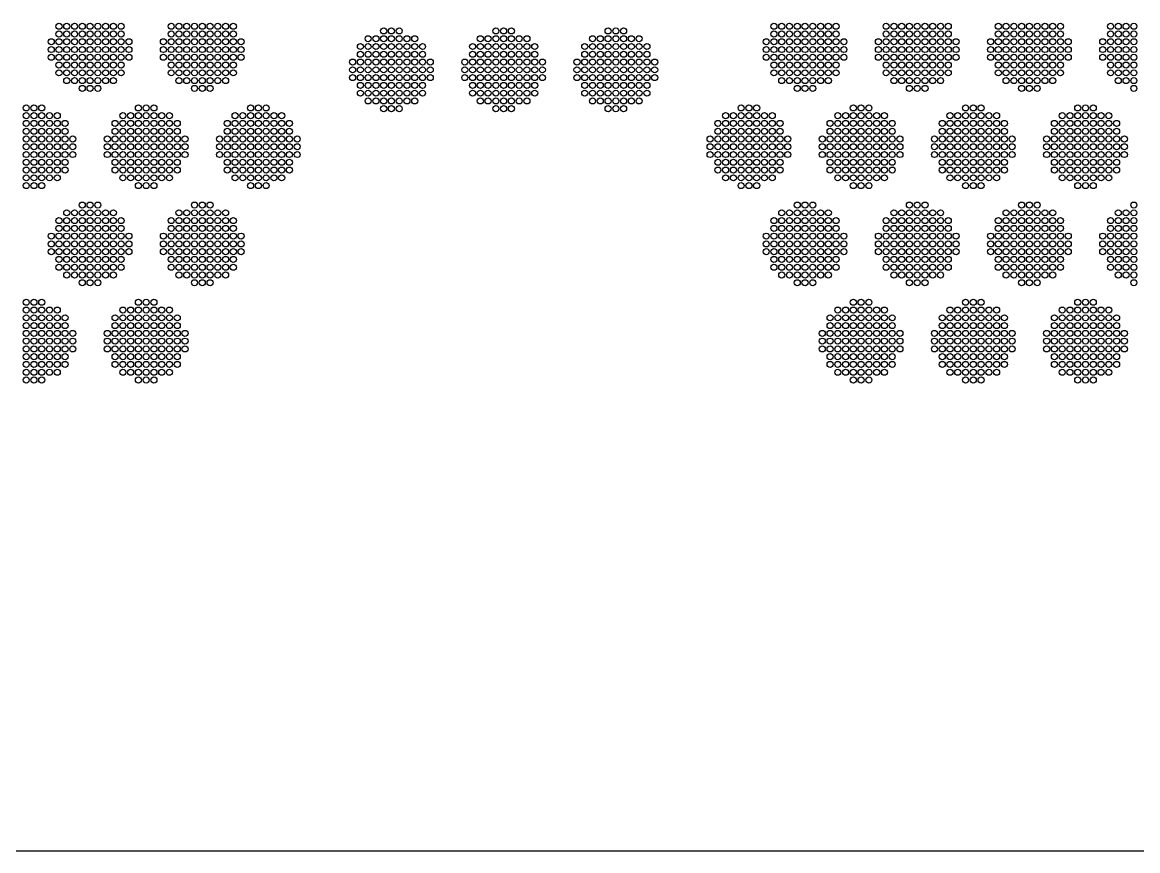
# Model space of a CAD drawing. Extents: x -49 to 54, y -38 to 38.
# Drawn here: x 2.59 to 15.51, y -38 to -28.41 of the extents above; entities that cross this region are included whole.
import ezdxf

# ---------------------------------------------------------------- set-up
doc = ezdxf.new("R2010")
doc.units = 0
doc.layers.add('LOWER_ELECTRODE', color=1, linetype='CONTINUOUS')
doc.layers.add('OUTLINE', color=7, linetype='CONTINUOUS')

msp = doc.modelspace()

# ---------------------------------------------------------------- linework, layer by layer
at = {"layer": 'LOWER_ELECTRODE'}
for centre in [(3.011, -28.452), (3.101, -28.452), (3.191, -28.452), (3.281, -28.452), (3.371, -28.452), (3.461, -28.452), (3.551, -28.452), (3.641, -28.452), (3.731, -28.452), (4.311, -28.452), (4.401, -28.452), (4.491, -28.452), (4.581, -28.452), (4.671, -28.452), (4.761, -28.452), (4.851, -28.452), (4.941, -28.452), (5.031, -28.452), (11.295, -28.452), (11.385, -28.452), (11.475, -28.452), (11.565, -28.452), (11.655, -28.452), (11.745, -28.452), (11.835, -28.452), (11.925, -28.452), (12.015, -28.452), (12.595, -28.452), (12.685, -28.452), (12.775, -28.452), (12.865, -28.452), (12.955, -28.452), (13.045, -28.452), (13.135, -28.452), (13.225, -28.452), (13.315, -28.452), (13.895, -28.452), (13.985, -28.452), (14.075, -28.452), (14.165, -28.452), (14.255, -28.452), (14.345, -28.452), (14.435, -28.452), (14.525, -28.452), (14.615, -28.452), (15.195, -28.452), (15.285, -28.452), (15.375, -28.452), (15.465, -28.452), (3.011, -28.542), (3.101, -28.542), (3.191, -28.542), (3.281, -28.542), (3.371, -28.542), (3.461, -28.542), (3.551, -28.542), (3.641, -28.542), (3.731, -28.542), (4.311, -28.542), (4.401, -28.542), (4.491, -28.542), (4.581, -28.542), (4.671, -28.542), (4.761, -28.542), (4.851, -28.542), (4.941, -28.542), (5.031, -28.542), (6.773, -28.507), (6.863, -28.507), (6.953, -28.507), (8.073, -28.507), (8.163, -28.507), (8.253, -28.507), (9.373, -28.507), (9.463, -28.507), (9.553, -28.507), (11.295, -28.542), (11.385, -28.542), (11.475, -28.542), (11.565, -28.542), (11.655, -28.542), (11.745, -28.542), (11.835, -28.542), (11.925, -28.542), (12.015, -28.542), (12.595, -28.542), (12.685, -28.542), (12.775, -28.542), (12.865, -28.542), (12.955, -28.542), (13.045, -28.542), (13.135, -28.542), (13.225, -28.542), (13.315, -28.542), (13.895, -28.542), (13.985, -28.542), (14.075, -28.542), (14.165, -28.542), (14.255, -28.542), (14.345, -28.542), (14.435, -28.542), (14.525, -28.542), (14.615, -28.542), (15.195, -28.542), (15.285, -28.542), (15.375, -28.542), (15.465, -28.542), (2.921, -28.632), (2.921, -28.722), (3.011, -28.632), (3.011, -28.722), (3.101, -28.632), (3.101, -28.722), (3.191, -28.632), (3.191, -28.722), (3.281, -28.632), (3.281, -28.722), (3.371, -28.632), (3.371, -28.722), (3.461, -28.632), (3.461, -28.722), (3.551, -28.632), (3.551, -28.722), (3.641, -28.632), (3.641, -28.722), (3.731, -28.632), (3.731, -28.722), (3.821, -28.632), (3.821, -28.722), (4.221, -28.632), (4.221, -28.722), (4.311, -28.632), (4.311, -28.722), (4.401, -28.632), (4.401, -28.722), (4.491, -28.632), (4.491, -28.722), (4.581, -28.632), (4.581, -28.722), (4.671, -28.632), (4.671, -28.722), (4.761, -28.632), (4.761, -28.722), (4.851, -28.632), (4.851, -28.722), (4.941, -28.632), (4.941, -28.722), (5.031, -28.632), (5.031, -28.722), (5.121, -28.632), (5.121, -28.722), (6.503, -28.687), (6.593, -28.597), (6.593, -28.687), (6.683, -28.597), (6.683, -28.687), (6.773, -28.597), (6.773, -28.687), (6.863, -28.597), (6.863, -28.687), (6.953, -28.597), (6.953, -28.687), (7.043, -28.597), (7.043, -28.687), (7.133, -28.597), (7.133, -28.687), (7.223, -28.687), (7.803, -28.687), (7.893, -28.597), (7.893, -28.687), (7.983, -28.597), (7.983, -28.687), (8.073, -28.597), (8.073, -28.687), (8.163, -28.597), (8.163, -28.687), (8.253, -28.597), (8.253, -28.687), (8.343, -28.597), (8.343, -28.687), (8.433, -28.597), (8.433, -28.687), (8.523, -28.687), (9.103, -28.687), (9.193, -28.597), (9.193, -28.687), (9.283, -28.597), (9.283, -28.687), (9.373, -28.597), (9.373, -28.687), (9.463, -28.597), (9.463, -28.687), (9.553, -28.597), (9.553, -28.687), (9.643, -28.597), (9.643, -28.687), (9.733, -28.597), (9.733, -28.687), (9.823, -28.687), (11.205, -28.632), (11.205, -28.722), (11.295, -28.632), (11.295, -28.722), (11.385, -28.632), (11.385, -28.722), (11.475, -28.632), (11.475, -28.722), (11.565, -28.632), (11.565, -28.722), (11.655, -28.632), (11.655, -28.722), (11.745, -28.632), (11.745, -28.722), (11.835, -28.632), (11.835, -28.722), (11.925, -28.632), (11.925, -28.722), (12.015, -28.632), (12.015, -28.722), (12.105, -28.632), (12.105, -28.722), (12.505, -28.632), (12.505, -28.722), (12.595, -28.632), (12.595, -28.722), (12.685, -28.632), (12.685, -28.722), (12.775, -28.632), (12.775, -28.722), (12.865, -28.632), (12.865, -28.722), (12.955, -28.632), (12.955, -28.722), (13.045, -28.632), (13.045, -28.722), (13.135, -28.632), (13.135, -28.722), (13.225, -28.632), (13.225, -28.722), (13.315, -28.632), (13.315, -28.722), (13.405, -28.632), (13.405, -28.722), (13.805, -28.632), (13.805, -28.722), (13.895, -28.632), (13.895, -28.722), (13.985, -28.632), (13.985, -28.722), (14.075, -28.632), (14.075, -28.722), (14.165, -28.632), (14.165, -28.722), (14.255, -28.632), (14.255, -28.722), (14.345, -28.632), (14.345, -28.722), (14.435, -28.632), (14.435, -28.722), (14.525, -28.632), (14.525, -28.722), (14.615, -28.632), (14.615, -28.722), (14.705, -28.632), (14.705, -28.722), (15.105, -28.632), (15.105, -28.722), (15.195, -28.632), (15.195, -28.722), (15.285, -28.632), (15.285, -28.722), (15.375, -28.632), (15.375, -28.722), (15.465, -28.632), (15.465, -28.722), (2.921, -28.812), (3.011, -28.812), (3.101, -28.812), (3.191, -28.812), (3.281, -28.812), (3.371, -28.812), (3.461, -28.812), (3.551, -28.812), (3.641, -28.812), (3.731, -28.812), (3.821, -28.812), (4.221, -28.812), (4.311, -28.812), (4.401, -28.812), (4.491, -28.812), (4.581, -28.812), (4.671, -28.812), (4.761, -28.812), (4.851, -28.812), (4.941, -28.812), (5.031, -28.812), (5.121, -28.812), (6.503, -28.777), (6.593, -28.777), (6.683, -28.777), (6.773, -28.777), (6.863, -28.777), (6.953, -28.777), (7.043, -28.777), (7.133, -28.777), (7.223, -28.777), (7.803, -28.777), (7.893, -28.777), (7.983, -28.777), (8.073, -28.777), (8.163, -28.777), (8.253, -28.777), (8.343, -28.777), (8.433, -28.777), (8.523, -28.777), (9.103, -28.777), (9.193, -28.777), (9.283, -28.777), (9.373, -28.777), (9.463, -28.777), (9.553, -28.777), (9.643, -28.777), (9.733, -28.777), (9.823, -28.777), (11.205, -28.812), (11.295, -28.812), (11.385, -28.812), (11.475, -28.812), (11.565, -28.812), (11.655, -28.812), (11.745, -28.812), (11.835, -28.812), (11.925, -28.812), (12.015, -28.812), (12.105, -28.812), (12.505, -28.812), (12.595, -28.812), (12.685, -28.812), (12.775, -28.812), (12.865, -28.812), (12.955, -28.812), (13.045, -28.812), (13.135, -28.812), (13.225, -28.812), (13.315, -28.812), (13.405, -28.812), (13.805, -28.812), (13.895, -28.812), (13.985, -28.812), (14.075, -28.812), (14.165, -28.812), (14.255, -28.812), (14.345, -28.812), (14.435, -28.812), (14.525, -28.812), (14.615, -28.812), (14.705, -28.812), (15.105, -28.812), (15.195, -28.812), (15.285, -28.812), (15.375, -28.812), (15.465, -28.812), (3.011, -28.902), (3.101, -28.902), (3.191, -28.902), (3.281, -28.902), (3.371, -28.902), (3.461, -28.902), (3.551, -28.902), (3.641, -28.902), (3.731, -28.902), (4.311, -28.902), (4.401, -28.902), (4.491, -28.902), (4.581, -28.902), (4.671, -28.902), (4.761, -28.902), (4.851, -28.902), (4.941, -28.902), (5.031, -28.902), (6.413, -28.867), (6.413, -28.957), (6.503, -28.867), (6.503, -28.957), (6.593, -28.867), (6.593, -28.957), (6.683, -28.867), (6.683, -28.957), (6.773, -28.867), (6.773, -28.957), (6.863, -28.867), (6.863, -28.957), (6.953, -28.867), (6.953, -28.957), (7.043, -28.867), (7.043, -28.957), (7.133, -28.867), (7.133, -28.957), (7.223, -28.867), (7.223, -28.957), (7.313, -28.867), (7.313, -28.957), (7.713, -28.867), (7.713, -28.957), (7.803, -28.867), (7.803, -28.957), (7.893, -28.867), (7.893, -28.957), (7.983, -28.867), (7.983, -28.957), (8.073, -28.867), (8.073, -28.957), (8.163, -28.867), (8.163, -28.957), (8.253, -28.867), (8.253, -28.957), (8.343, -28.867), (8.343, -28.957), (8.433, -28.867), (8.433, -28.957), (8.523, -28.867), (8.523, -28.957), (8.613, -28.867), (8.613, -28.957), (9.013, -28.867), (9.013, -28.957), (9.103, -28.867), (9.103, -28.957), (9.193, -28.867), (9.193, -28.957), (9.283, -28.867), (9.283, -28.957), (9.373, -28.867), (9.373, -28.957), (9.463, -28.867), (9.463, -28.957), (9.553, -28.867), (9.553, -28.957), (9.643, -28.867), (9.643, -28.957), (9.733, -28.867), (9.733, -28.957), (9.823, -28.867), (9.823, -28.957), (9.913, -28.867), (9.913, -28.957), (11.295, -28.902), (11.385, -28.902), (11.475, -28.902), (11.565, -28.902), (11.655, -28.902), (11.745, -28.902), (11.835, -28.902), (11.925, -28.902), (12.015, -28.902), (12.595, -28.902), (12.685, -28.902), (12.775, -28.902), (12.865, -28.902), (12.955, -28.902), (13.045, -28.902), (13.135, -28.902), (13.225, -28.902), (13.315, -28.902), (13.895, -28.902), (13.985, -28.902), (14.075, -28.902), (14.165, -28.902), (14.255, -28.902), (14.345, -28.902), (14.435, -28.902), (14.525, -28.902), (14.615, -28.902), (15.195, -28.902), (15.285, -28.902), (15.375, -28.902), (15.465, -28.902), (3.011, -28.992), (3.101, -28.992), (3.101, -29.082), (3.191, -28.992), (3.191, -29.082), (3.281, -28.992), (3.281, -29.082), (3.371, -28.992), (3.371, -29.082), (3.461, -28.992), (3.461, -29.082), (3.551, -28.992), (3.551, -29.082), (3.641, -28.992), (3.641, -29.082), (3.731, -28.992), (4.311, -28.992), (4.401, -28.992), (4.401, -29.082), (4.491, -28.992), (4.491, -29.082), (4.581, -28.992), (4.581, -29.082), (4.671, -28.992), (4.671, -29.082), (4.761, -28.992), (4.761, -29.082), (4.851, -28.992), (4.851, -29.082), (4.941, -28.992), (4.941, -29.082), (5.031, -28.992), (6.413, -29.047), (6.503, -29.047), (6.593, -29.047), (6.683, -29.047), (6.773, -29.047), (6.863, -29.047), (6.953, -29.047), (7.043, -29.047), (7.133, -29.047), (7.223, -29.047), (7.313, -29.047), (7.713, -29.047), (7.803, -29.047), (7.893, -29.047), (7.983, -29.047), (8.073, -29.047), (8.163, -29.047), (8.253, -29.047), (8.343, -29.047), (8.433, -29.047), (8.523, -29.047), (8.613, -29.047), (9.013, -29.047), (9.103, -29.047), (9.193, -29.047), (9.283, -29.047), (9.373, -29.047), (9.463, -29.047), (9.553, -29.047), (9.643, -29.047), (9.733, -29.047), (9.823, -29.047), (9.913, -29.047), (11.295, -28.992), (11.385, -28.992), (11.385, -29.082), (11.475, -28.992), (11.475, -29.082), (11.565, -28.992), (11.565, -29.082), (11.655, -28.992), (11.655, -29.082), (11.745, -28.992), (11.745, -29.082), (11.835, -28.992), (11.835, -29.082), (11.925, -28.992), (11.925, -29.082), (12.015, -28.992), (12.595, -28.992), (12.685, -28.992), (12.685, -29.082), (12.775, -28.992), (12.775, -29.082), (12.865, -28.992), (12.865, -29.082), (12.955, -28.992), (12.955, -29.082), (13.045, -28.992), (13.045, -29.082), (13.135, -28.992), (13.135, -29.082), (13.225, -28.992), (13.225, -29.082), (13.315, -28.992), (13.895, -28.992), (13.985, -28.992), (13.985, -29.082), (14.075, -28.992), (14.075, -29.082), (14.165, -28.992), (14.165, -29.082), (14.255, -28.992), (14.255, -29.082), (14.345, -28.992), (14.345, -29.082), (14.435, -28.992), (14.435, -29.082), (14.525, -28.992), (14.525, -29.082), (14.615, -28.992), (15.195, -28.992), (15.285, -28.992), (15.285, -29.082), (15.375, -28.992), (15.375, -29.082), (15.465, -28.992), (15.465, -29.082), (3.281, -29.172), (3.371, -29.172), (3.461, -29.172), (4.581, -29.172), (4.671, -29.172), (4.761, -29.172), (6.503, -29.137), (6.503, -29.227), (6.593, -29.137), (6.593, -29.227), (6.683, -29.137), (6.683, -29.227), (6.773, -29.137), (6.773, -29.227), (6.863, -29.137), (6.863, -29.227), (6.953, -29.137), (6.953, -29.227), (7.043, -29.137), (7.043, -29.227), (7.133, -29.137), (7.133, -29.227), (7.223, -29.137), (7.223, -29.227), (7.803, -29.137), (7.803, -29.227), (7.893, -29.137), (7.893, -29.227), (7.983, -29.137), (7.983, -29.227), (8.073, -29.137), (8.073, -29.227), (8.163, -29.137), (8.163, -29.227), (8.253, -29.137), (8.253, -29.227), (8.343, -29.137), (8.343, -29.227), (8.433, -29.137), (8.433, -29.227), (8.523, -29.137), (8.523, -29.227), (9.103, -29.137), (9.103, -29.227), (9.193, -29.137), (9.193, -29.227), (9.283, -29.137), (9.283, -29.227), (9.373, -29.137), (9.373, -29.227), (9.463, -29.137), (9.463, -29.227), (9.553, -29.137), (9.553, -29.227), (9.643, -29.137), (9.643, -29.227), (9.733, -29.137), (9.733, -29.227), (9.823, -29.137), (9.823, -29.227), (11.565, -29.172), (11.655, -29.172), (11.745, -29.172), (12.865, -29.172), (12.955, -29.172), (13.045, -29.172), (14.165, -29.172), (14.255, -29.172), (14.345, -29.172), (15.465, -29.172), (6.593, -29.317), (6.683, -29.317), (6.773, -29.317), (6.863, -29.317), (6.953, -29.317), (7.043, -29.317), (7.133, -29.317), (7.893, -29.317), (7.983, -29.317), (8.073, -29.317), (8.163, -29.317), (8.253, -29.317), (8.343, -29.317), (8.433, -29.317), (9.193, -29.317), (9.283, -29.317), (9.373, -29.317), (9.463, -29.317), (9.553, -29.317), (9.643, -29.317), (9.733, -29.317), (2.631, -29.398), (2.631, -29.488), (2.721, -29.398), (2.721, -29.488), (2.811, -29.398), (2.811, -29.488), (2.901, -29.488), (2.991, -29.488), (3.751, -29.488), (3.841, -29.488), (3.931, -29.398), (3.931, -29.488), (4.021, -29.398), (4.021, -29.488), (4.111, -29.398), (4.111, -29.488), (4.201, -29.488), (4.291, -29.488), (5.051, -29.488), (5.141, -29.488), (5.231, -29.398), (5.231, -29.488), (5.321, -29.398), (5.321, -29.488), (5.411, -29.398), (5.411, -29.488), (5.501, -29.488), (5.591, -29.488), (6.773, -29.407), (6.863, -29.407), (6.953, -29.407), (8.073, -29.407), (8.163, -29.407), (8.253, -29.407), (9.373, -29.407), (9.463, -29.407), (9.553, -29.407), (10.735, -29.488), (10.825, -29.488), (10.915, -29.398), (10.915, -29.488), (11.005, -29.398), (11.005, -29.488), (11.095, -29.398), (11.095, -29.488), (11.185, -29.488), (11.275, -29.488), (12.035, -29.488), (12.125, -29.488), (12.215, -29.398), (12.215, -29.488), (12.305, -29.398), (12.305, -29.488), (12.395, -29.398), (12.395, -29.488), (12.485, -29.488), (12.575, -29.488), (13.335, -29.488), (13.425, -29.488), (13.515, -29.398), (13.515, -29.488), (13.605, -29.398), (13.605, -29.488), (13.695, -29.398), (13.695, -29.488), (13.785, -29.488), (13.875, -29.488), (14.635, -29.488), (14.725, -29.488), (14.815, -29.398), (14.815, -29.488), (14.905, -29.398), (14.905, -29.488), (14.995, -29.398), (14.995, -29.488), (15.085, -29.488), (15.175, -29.488), (2.631, -29.578), (2.721, -29.578), (2.811, -29.578), (2.901, -29.578), (2.991, -29.578), (3.081, -29.578), (3.661, -29.578), (3.751, -29.578), (3.841, -29.578), (3.931, -29.578), (4.021, -29.578), (4.111, -29.578), (4.201, -29.578), (4.291, -29.578), (4.381, -29.578), (4.961, -29.578), (5.051, -29.578), (5.141, -29.578), (5.231, -29.578), (5.321, -29.578), (5.411, -29.578), (5.501, -29.578), (5.591, -29.578), (5.681, -29.578), (10.645, -29.578), (10.735, -29.578), (10.825, -29.578), (10.915, -29.578), (11.005, -29.578), (11.095, -29.578), (11.185, -29.578), (11.275, -29.578), (11.365, -29.578), (11.945, -29.578), (12.035, -29.578), (12.125, -29.578), (12.215, -29.578), (12.305, -29.578), (12.395, -29.578), (12.485, -29.578), (12.575, -29.578), (12.665, -29.578), (13.245, -29.578), (13.335, -29.578), (13.425, -29.578), (13.515, -29.578), (13.605, -29.578), (13.695, -29.578), (13.785, -29.578), (13.875, -29.578), (13.965, -29.578), (14.545, -29.578), (14.635, -29.578), (14.725, -29.578), (14.815, -29.578), (14.905, -29.578), (14.995, -29.578), (15.085, -29.578), (15.175, -29.578), (15.265, -29.578), (2.631, -29.668), (2.631, -29.758), (2.721, -29.668), (2.721, -29.758), (2.811, -29.668), (2.811, -29.758), (2.901, -29.668), (2.901, -29.758), (2.991, -29.668), (2.991, -29.758), (3.081, -29.668), (3.081, -29.758), (3.171, -29.758), (3.571, -29.758), (3.661, -29.668), (3.661, -29.758), (3.751, -29.668), (3.751, -29.758), (3.841, -29.668), (3.841, -29.758), (3.931, -29.668), (3.931, -29.758), (4.021, -29.668), (4.021, -29.758), (4.111, -29.668), (4.111, -29.758), (4.201, -29.668), (4.201, -29.758), (4.291, -29.668), (4.291, -29.758), (4.381, -29.668), (4.381, -29.758), (4.471, -29.758), (4.871, -29.758), (4.961, -29.668), (4.961, -29.758), (5.051, -29.668), (5.051, -29.758), (5.141, -29.668), (5.141, -29.758), (5.231, -29.668), (5.231, -29.758), (5.321, -29.668), (5.321, -29.758), (5.411, -29.668), (5.411, -29.758), (5.501, -29.668), (5.501, -29.758), (5.591, -29.668), (5.591, -29.758), (5.681, -29.668), (5.681, -29.758), (5.771, -29.758), (10.555, -29.758), (10.645, -29.668), (10.645, -29.758), (10.735, -29.668), (10.735, -29.758), (10.825, -29.668), (10.825, -29.758), (10.915, -29.668), (10.915, -29.758), (11.005, -29.668), (11.005, -29.758), (11.095, -29.668), (11.095, -29.758), (11.185, -29.668), (11.185, -29.758), (11.275, -29.668), (11.275, -29.758), (11.365, -29.668), (11.365, -29.758), (11.455, -29.758), (11.855, -29.758), (11.945, -29.668), (11.945, -29.758), (12.035, -29.668), (12.035, -29.758), (12.125, -29.668), (12.125, -29.758), (12.215, -29.668), (12.215, -29.758), (12.305, -29.668), (12.305, -29.758), (12.395, -29.668), (12.395, -29.758), (12.485, -29.668), (12.485, -29.758), (12.575, -29.668), (12.575, -29.758), (12.665, -29.668), (12.665, -29.758), (12.755, -29.758), (13.155, -29.758), (13.245, -29.668), (13.245, -29.758), (13.335, -29.668), (13.335, -29.758), (13.425, -29.668), (13.425, -29.758), (13.515, -29.668), (13.515, -29.758), (13.605, -29.668), (13.605, -29.758), (13.695, -29.668), (13.695, -29.758), (13.785, -29.668), (13.785, -29.758), (13.875, -29.668), (13.875, -29.758), (13.965, -29.668), (13.965, -29.758), (14.055, -29.758), (14.455, -29.758), (14.545, -29.668), (14.545, -29.758), (14.635, -29.668), (14.635, -29.758), (14.725, -29.668), (14.725, -29.758), (14.815, -29.668), (14.815, -29.758), (14.905, -29.668), (14.905, -29.758), (14.995, -29.668), (14.995, -29.758), (15.085, -29.668), (15.085, -29.758), (15.175, -29.668), (15.175, -29.758), (15.265, -29.668), (15.265, -29.758), (15.355, -29.758), (2.631, -29.848), (2.721, -29.848), (2.811, -29.848), (2.901, -29.848), (2.991, -29.848), (3.081, -29.848), (3.171, -29.848), (3.571, -29.848), (3.661, -29.848), (3.751, -29.848), (3.841, -29.848), (3.931, -29.848), (4.021, -29.848), (4.111, -29.848), (4.201, -29.848), (4.291, -29.848), (4.381, -29.848), (4.471, -29.848), (4.871, -29.848), (4.961, -29.848), (5.051, -29.848), (5.141, -29.848), (5.231, -29.848), (5.321, -29.848), (5.411, -29.848), (5.501, -29.848), (5.591, -29.848), (5.681, -29.848), (5.771, -29.848), (10.555, -29.848), (10.645, -29.848), (10.735, -29.848), (10.825, -29.848), (10.915, -29.848), (11.005, -29.848), (11.095, -29.848), (11.185, -29.848), (11.275, -29.848), (11.365, -29.848), (11.455, -29.848), (11.855, -29.848), (11.945, -29.848), (12.035, -29.848), (12.125, -29.848), (12.215, -29.848), (12.305, -29.848), (12.395, -29.848), (12.485, -29.848), (12.575, -29.848), (12.665, -29.848), (12.755, -29.848), (13.155, -29.848), (13.245, -29.848), (13.335, -29.848), (13.425, -29.848), (13.515, -29.848), (13.605, -29.848), (13.695, -29.848), (13.785, -29.848), (13.875, -29.848), (13.965, -29.848), (14.055, -29.848), (14.455, -29.848), (14.545, -29.848), (14.635, -29.848), (14.725, -29.848), (14.815, -29.848), (14.905, -29.848), (14.995, -29.848), (15.085, -29.848), (15.175, -29.848), (15.265, -29.848), (15.355, -29.848), (2.631, -29.938), (2.721, -29.938), (2.811, -29.938), (2.901, -29.938), (2.991, -29.938), (3.081, -29.938), (3.171, -29.938), (3.571, -29.938), (3.661, -29.938), (3.751, -29.938), (3.841, -29.938), (3.931, -29.938), (4.021, -29.938), (4.111, -29.938), (4.201, -29.938), (4.291, -29.938), (4.381, -29.938), (4.471, -29.938), (4.871, -29.938), (4.961, -29.938), (5.051, -29.938), (5.141, -29.938), (5.231, -29.938), (5.321, -29.938), (5.411, -29.938), (5.501, -29.938), (5.591, -29.938), (5.681, -29.938), (5.771, -29.938), (10.555, -29.938), (10.645, -29.938), (10.735, -29.938), (10.825, -29.938), (10.915, -29.938), (11.005, -29.938), (11.095, -29.938), (11.185, -29.938), (11.275, -29.938), (11.365, -29.938), (11.455, -29.938), (11.855, -29.938), (11.945, -29.938), (12.035, -29.938), (12.125, -29.938), (12.215, -29.938), (12.305, -29.938), (12.395, -29.938), (12.485, -29.938), (12.575, -29.938), (12.665, -29.938), (12.755, -29.938), (13.155, -29.938), (13.245, -29.938), (13.335, -29.938), (13.425, -29.938), (13.515, -29.938), (13.605, -29.938), (13.695, -29.938), (13.785, -29.938), (13.875, -29.938), (13.965, -29.938), (14.055, -29.938), (14.455, -29.938), (14.545, -29.938), (14.635, -29.938), (14.725, -29.938), (14.815, -29.938), (14.905, -29.938), (14.995, -29.938), (15.085, -29.938), (15.175, -29.938), (15.265, -29.938), (15.355, -29.938), (2.631, -30.028), (2.631, -30.118), (2.721, -30.028), (2.721, -30.118), (2.811, -30.028), (2.811, -30.118), (2.901, -30.028), (2.901, -30.118), (2.991, -30.028), (2.991, -30.118), (3.081, -30.028), (3.081, -30.118), (3.661, -30.028), (3.661, -30.118), (3.751, -30.028), (3.751, -30.118), (3.841, -30.028), (3.841, -30.118), (3.931, -30.028), (3.931, -30.118), (4.021, -30.028), (4.021, -30.118), (4.111, -30.028), (4.111, -30.118), (4.201, -30.028), (4.201, -30.118), (4.291, -30.028), (4.291, -30.118), (4.381, -30.028), (4.381, -30.118), (4.961, -30.028), (4.961, -30.118), (5.051, -30.028), (5.051, -30.118), (5.141, -30.028), (5.141, -30.118), (5.231, -30.028), (5.231, -30.118), (5.321, -30.028), (5.321, -30.118), (5.411, -30.028), (5.411, -30.118), (5.501, -30.028), (5.501, -30.118), (5.591, -30.028), (5.591, -30.118), (5.681, -30.028), (5.681, -30.118), (10.645, -30.028), (10.645, -30.118), (10.735, -30.028), (10.735, -30.118), (10.825, -30.028), (10.825, -30.118), (10.915, -30.028), (10.915, -30.118), (11.005, -30.028), (11.005, -30.118), (11.095, -30.028), (11.095, -30.118), (11.185, -30.028), (11.185, -30.118), (11.275, -30.028), (11.275, -30.118), (11.365, -30.028), (11.365, -30.118), (11.945, -30.028), (11.945, -30.118), (12.035, -30.028), (12.035, -30.118), (12.125, -30.028), (12.125, -30.118), (12.215, -30.028), (12.215, -30.118), (12.305, -30.028), (12.305, -30.118), (12.395, -30.028), (12.395, -30.118), (12.485, -30.028), (12.485, -30.118), (12.575, -30.028), (12.575, -30.118), (12.665, -30.028), (12.665, -30.118), (13.245, -30.028), (13.245, -30.118), (13.335, -30.028), (13.335, -30.118), (13.425, -30.028), (13.425, -30.118), (13.515, -30.028), (13.515, -30.118), (13.605, -30.028), (13.605, -30.118), (13.695, -30.028), (13.695, -30.118), (13.785, -30.028), (13.785, -30.118), (13.875, -30.028), (13.875, -30.118), (13.965, -30.028), (13.965, -30.118), (14.545, -30.028), (14.545, -30.118), (14.635, -30.028), (14.635, -30.118), (14.725, -30.028), (14.725, -30.118), (14.815, -30.028), (14.815, -30.118), (14.905, -30.028), (14.905, -30.118), (14.995, -30.028), (14.995, -30.118), (15.085, -30.028), (15.085, -30.118), (15.175, -30.028), (15.175, -30.118), (15.265, -30.028), (15.265, -30.118), (2.631, -30.208), (2.721, -30.208), (2.811, -30.208), (2.901, -30.208), (2.991, -30.208), (3.751, -30.208), (3.841, -30.208), (3.931, -30.208), (4.021, -30.208), (4.111, -30.208), (4.201, -30.208), (4.291, -30.208), (5.051, -30.208), (5.141, -30.208), (5.231, -30.208), (5.321, -30.208), (5.411, -30.208), (5.501, -30.208), (5.591, -30.208), (10.735, -30.208), (10.825, -30.208), (10.915, -30.208), (11.005, -30.208), (11.095, -30.208), (11.185, -30.208), (11.275, -30.208), (12.035, -30.208), (12.125, -30.208), (12.215, -30.208), (12.305, -30.208), (12.395, -30.208), (12.485, -30.208), (12.575, -30.208), (13.335, -30.208), (13.425, -30.208), (13.515, -30.208), (13.605, -30.208), (13.695, -30.208), (13.785, -30.208), (13.875, -30.208), (14.635, -30.208), (14.725, -30.208), (14.815, -30.208), (14.905, -30.208), (14.995, -30.208), (15.085, -30.208), (15.175, -30.208), (2.631, -30.298), (2.721, -30.298), (2.811, -30.298), (3.931, -30.298), (4.021, -30.298), (4.111, -30.298), (5.231, -30.298), (5.321, -30.298), (5.411, -30.298), (10.915, -30.298), (11.005, -30.298), (11.095, -30.298), (12.215, -30.298), (12.305, -30.298), (12.395, -30.298), (13.515, -30.298), (13.605, -30.298), (13.695, -30.298), (14.815, -30.298), (14.905, -30.298), (14.995, -30.298), (3.281, -30.523), (3.371, -30.523), (3.461, -30.523), (4.581, -30.523), (4.671, -30.523), (4.761, -30.523), (11.565, -30.523), (11.655, -30.523), (11.745, -30.523), (12.865, -30.523), (12.955, -30.523), (13.045, -30.523), (14.165, -30.523), (14.255, -30.523), (14.345, -30.523), (15.465, -30.523), (3.101, -30.613), (3.191, -30.613), (3.281, -30.613), (3.371, -30.613), (3.461, -30.613), (3.551, -30.613), (3.641, -30.613), (4.401, -30.613), (4.491, -30.613), (4.581, -30.613), (4.671, -30.613), (4.761, -30.613), (4.851, -30.613), (4.941, -30.613), (11.385, -30.613), (11.475, -30.613), (11.565, -30.613), (11.655, -30.613), (11.745, -30.613), (11.835, -30.613), (11.925, -30.613), (12.685, -30.613), (12.775, -30.613), (12.865, -30.613), (12.955, -30.613), (13.045, -30.613), (13.135, -30.613), (13.225, -30.613), (13.985, -30.613), (14.075, -30.613), (14.165, -30.613), (14.255, -30.613), (14.345, -30.613), (14.435, -30.613), (14.525, -30.613), (15.285, -30.613), (15.375, -30.613), (15.465, -30.613), (3.011, -30.703), (3.101, -30.703), (3.191, -30.703), (3.281, -30.703), (3.371, -30.703), (3.461, -30.703), (3.551, -30.703), (3.641, -30.703), (3.731, -30.703), (4.311, -30.703), (4.401, -30.703), (4.491, -30.703), (4.581, -30.703), (4.671, -30.703), (4.761, -30.703), (4.851, -30.703), (4.941, -30.703), (5.031, -30.703), (11.295, -30.703), (11.385, -30.703), (11.475, -30.703), (11.565, -30.703), (11.655, -30.703), (11.745, -30.703), (11.835, -30.703), (11.925, -30.703), (12.015, -30.703), (12.595, -30.703), (12.685, -30.703), (12.775, -30.703), (12.865, -30.703), (12.955, -30.703), (13.045, -30.703), (13.135, -30.703), (13.225, -30.703), (13.315, -30.703), (13.895, -30.703), (13.985, -30.703), (14.075, -30.703), (14.165, -30.703), (14.255, -30.703), (14.345, -30.703), (14.435, -30.703), (14.525, -30.703), (14.615, -30.703), (15.195, -30.703), (15.285, -30.703), (15.375, -30.703), (15.465, -30.703), (2.921, -30.883), (3.011, -30.793), (3.011, -30.883), (3.101, -30.793), (3.101, -30.883), (3.191, -30.793), (3.191, -30.883), (3.281, -30.793), (3.281, -30.883), (3.371, -30.793), (3.371, -30.883), (3.461, -30.793), (3.461, -30.883), (3.551, -30.793), (3.551, -30.883), (3.641, -30.793), (3.641, -30.883), (3.731, -30.793), (3.731, -30.883), (3.821, -30.883), (4.221, -30.883), (4.311, -30.793), (4.311, -30.883), (4.401, -30.793), (4.401, -30.883), (4.491, -30.793), (4.491, -30.883), (4.581, -30.793), (4.581, -30.883), (4.671, -30.793), (4.671, -30.883), (4.761, -30.793), (4.761, -30.883), (4.851, -30.793), (4.851, -30.883), (4.941, -30.793), (4.941, -30.883), (5.031, -30.793), (5.031, -30.883), (5.121, -30.883), (11.205, -30.883), (11.295, -30.793), (11.295, -30.883), (11.385, -30.793), (11.385, -30.883), (11.475, -30.793), (11.475, -30.883), (11.565, -30.793), (11.565, -30.883), (11.655, -30.793), (11.655, -30.883), (11.745, -30.793), (11.745, -30.883), (11.835, -30.793), (11.835, -30.883), (11.925, -30.793), (11.925, -30.883), (12.015, -30.793), (12.015, -30.883), (12.105, -30.883), (12.505, -30.883), (12.595, -30.793), (12.595, -30.883), (12.685, -30.793), (12.685, -30.883), (12.775, -30.793), (12.775, -30.883), (12.865, -30.793), (12.865, -30.883), (12.955, -30.793), (12.955, -30.883), (13.045, -30.793), (13.045, -30.883), (13.135, -30.793), (13.135, -30.883), (13.225, -30.793), (13.225, -30.883), (13.315, -30.793), (13.315, -30.883), (13.405, -30.883), (13.805, -30.883), (13.895, -30.793), (13.895, -30.883), (13.985, -30.793), (13.985, -30.883), (14.075, -30.793), (14.075, -30.883), (14.165, -30.793), (14.165, -30.883), (14.255, -30.793), (14.255, -30.883), (14.345, -30.793), (14.345, -30.883), (14.435, -30.793), (14.435, -30.883), (14.525, -30.793), (14.525, -30.883), (14.615, -30.793), (14.615, -30.883), (14.705, -30.883), (15.105, -30.883), (15.195, -30.793), (15.195, -30.883), (15.285, -30.793), (15.285, -30.883), (15.375, -30.793), (15.375, -30.883), (15.465, -30.793), (15.465, -30.883), (2.921, -30.973), (3.011, -30.973), (3.101, -30.973), (3.191, -30.973), (3.281, -30.973), (3.371, -30.973), (3.461, -30.973), (3.551, -30.973), (3.641, -30.973), (3.731, -30.973), (3.821, -30.973), (4.221, -30.973), (4.311, -30.973), (4.401, -30.973), (4.491, -30.973), (4.581, -30.973), (4.671, -30.973), (4.761, -30.973), (4.851, -30.973), (4.941, -30.973), (5.031, -30.973), (5.121, -30.973), (11.205, -30.973), (11.295, -30.973), (11.385, -30.973), (11.475, -30.973), (11.565, -30.973), (11.655, -30.973), (11.745, -30.973), (11.835, -30.973), (11.925, -30.973), (12.015, -30.973), (12.105, -30.973), (12.505, -30.973), (12.595, -30.973), (12.685, -30.973), (12.775, -30.973), (12.865, -30.973), (12.955, -30.973), (13.045, -30.973), (13.135, -30.973), (13.225, -30.973), (13.315, -30.973), (13.405, -30.973), (13.805, -30.973), (13.895, -30.973), (13.985, -30.973), (14.075, -30.973), (14.165, -30.973), (14.255, -30.973), (14.345, -30.973), (14.435, -30.973), (14.525, -30.973), (14.615, -30.973), (14.705, -30.973), (15.105, -30.973), (15.195, -30.973), (15.285, -30.973), (15.375, -30.973), (15.465, -30.973), (2.921, -31.063), (3.011, -31.063), (3.011, -31.153), (3.101, -31.063), (3.101, -31.153), (3.191, -31.063), (3.191, -31.153), (3.281, -31.063), (3.281, -31.153), (3.371, -31.063), (3.371, -31.153), (3.461, -31.063), (3.461, -31.153), (3.551, -31.063), (3.551, -31.153), (3.641, -31.063), (3.641, -31.153), (3.731, -31.063), (3.731, -31.153), (3.821, -31.063), (4.221, -31.063), (4.311, -31.063), (4.311, -31.153), (4.401, -31.063), (4.401, -31.153), (4.491, -31.063), (4.491, -31.153), (4.581, -31.063), (4.581, -31.153), (4.671, -31.063), (4.671, -31.153), (4.761, -31.063), (4.761, -31.153), (4.851, -31.063), (4.851, -31.153), (4.941, -31.063), (4.941, -31.153), (5.031, -31.063), (5.031, -31.153), (5.121, -31.063), (11.205, -31.063), (11.295, -31.063), (11.295, -31.153), (11.385, -31.063), (11.385, -31.153), (11.475, -31.063), (11.475, -31.153), (11.565, -31.063), (11.565, -31.153), (11.655, -31.063), (11.655, -31.153), (11.745, -31.063), (11.745, -31.153), (11.835, -31.063), (11.835, -31.153), (11.925, -31.063), (11.925, -31.153), (12.015, -31.063), (12.015, -31.153), (12.105, -31.063), (12.505, -31.063), (12.595, -31.063), (12.595, -31.153), (12.685, -31.063), (12.685, -31.153), (12.775, -31.063), (12.775, -31.153), (12.865, -31.063), (12.865, -31.153), (12.955, -31.063), (12.955, -31.153), (13.045, -31.063), (13.045, -31.153), (13.135, -31.063), (13.135, -31.153), (13.225, -31.063), (13.225, -31.153), (13.315, -31.063), (13.315, -31.153), (13.405, -31.063), (13.805, -31.063), (13.895, -31.063), (13.895, -31.153), (13.985, -31.063), (13.985, -31.153), (14.075, -31.063), (14.075, -31.153), (14.165, -31.063), (14.165, -31.153), (14.255, -31.063), (14.255, -31.153), (14.345, -31.063), (14.345, -31.153), (14.435, -31.063), (14.435, -31.153), (14.525, -31.063), (14.525, -31.153), (14.615, -31.063), (14.615, -31.153), (14.705, -31.063), (15.105, -31.063), (15.195, -31.063), (15.195, -31.153), (15.285, -31.063), (15.285, -31.153), (15.375, -31.063), (15.375, -31.153), (15.465, -31.063), (15.465, -31.153), (3.011, -31.243), (3.101, -31.243), (3.191, -31.243), (3.281, -31.243), (3.371, -31.243), (3.461, -31.243), (3.551, -31.243), (3.641, -31.243), (3.731, -31.243), (4.311, -31.243), (4.401, -31.243), (4.491, -31.243), (4.581, -31.243), (4.671, -31.243), (4.761, -31.243), (4.851, -31.243), (4.941, -31.243), (5.031, -31.243), (11.295, -31.243), (11.385, -31.243), (11.475, -31.243), (11.565, -31.243), (11.655, -31.243), (11.745, -31.243), (11.835, -31.243), (11.925, -31.243), (12.015, -31.243), (12.595, -31.243), (12.685, -31.243), (12.775, -31.243), (12.865, -31.243), (12.955, -31.243), (13.045, -31.243), (13.135, -31.243), (13.225, -31.243), (13.315, -31.243), (13.895, -31.243), (13.985, -31.243), (14.075, -31.243), (14.165, -31.243), (14.255, -31.243), (14.345, -31.243), (14.435, -31.243), (14.525, -31.243), (14.615, -31.243), (15.195, -31.243), (15.285, -31.243), (15.375, -31.243), (15.465, -31.243), (3.101, -31.333), (3.191, -31.333), (3.281, -31.333), (3.281, -31.423), (3.371, -31.333), (3.371, -31.423), (3.461, -31.333), (3.461, -31.423), (3.551, -31.333), (3.641, -31.333), (4.401, -31.333), (4.491, -31.333), (4.581, -31.333), (4.581, -31.423), (4.671, -31.333), (4.671, -31.423), (4.761, -31.333), (4.761, -31.423), (4.851, -31.333), (4.941, -31.333), (11.385, -31.333), (11.475, -31.333), (11.565, -31.333), (11.565, -31.423), (11.655, -31.333), (11.655, -31.423), (11.745, -31.333), (11.745, -31.423), (11.835, -31.333), (11.925, -31.333), (12.685, -31.333), (12.775, -31.333), (12.865, -31.333), (12.865, -31.423), (12.955, -31.333), (12.955, -31.423), (13.045, -31.333), (13.045, -31.423), (13.135, -31.333), (13.225, -31.333), (13.985, -31.333), (14.075, -31.333), (14.165, -31.333), (14.165, -31.423), (14.255, -31.333), (14.255, -31.423), (14.345, -31.333), (14.345, -31.423), (14.435, -31.333), (14.525, -31.333), (15.285, -31.333), (15.375, -31.333), (15.465, -31.333), (15.465, -31.423), (2.631, -31.649), (2.721, -31.649), (2.811, -31.649), (3.931, -31.649), (4.021, -31.649), (4.111, -31.649), (12.215, -31.649), (12.305, -31.649), (12.395, -31.649), (13.515, -31.649), (13.605, -31.649), (13.695, -31.649), (14.815, -31.649), (14.905, -31.649), (14.995, -31.649), (2.631, -31.739), (2.721, -31.739), (2.811, -31.739), (2.901, -31.739), (2.991, -31.739), (3.751, -31.739), (3.841, -31.739), (3.931, -31.739), (4.021, -31.739), (4.111, -31.739), (4.201, -31.739), (4.291, -31.739), (12.035, -31.739), (12.125, -31.739), (12.215, -31.739), (12.305, -31.739), (12.395, -31.739), (12.485, -31.739), (12.575, -31.739), (13.335, -31.739), (13.425, -31.739), (13.515, -31.739), (13.605, -31.739), (13.695, -31.739), (13.785, -31.739), (13.875, -31.739), (14.635, -31.739), (14.725, -31.739), (14.815, -31.739), (14.905, -31.739), (14.995, -31.739), (15.085, -31.739), (15.175, -31.739), (2.631, -31.829), (2.631, -31.919), (2.721, -31.829), (2.721, -31.919), (2.811, -31.829), (2.811, -31.919), (2.901, -31.829), (2.901, -31.919), (2.991, -31.829), (2.991, -31.919), (3.081, -31.829), (3.081, -31.919), (3.661, -31.829), (3.661, -31.919), (3.751, -31.829), (3.751, -31.919), (3.841, -31.829), (3.841, -31.919), (3.931, -31.829), (3.931, -31.919), (4.021, -31.829), (4.021, -31.919), (4.111, -31.829), (4.111, -31.919), (4.201, -31.829), (4.201, -31.919), (4.291, -31.829), (4.291, -31.919), (4.381, -31.829), (4.381, -31.919), (11.945, -31.829), (11.945, -31.919), (12.035, -31.829), (12.035, -31.919), (12.125, -31.829), (12.125, -31.919), (12.215, -31.829), (12.215, -31.919), (12.305, -31.829), (12.305, -31.919), (12.395, -31.829), (12.395, -31.919), (12.485, -31.829), (12.485, -31.919), (12.575, -31.829), (12.575, -31.919), (12.665, -31.829), (12.665, -31.919), (13.245, -31.829), (13.245, -31.919), (13.335, -31.829), (13.335, -31.919), (13.425, -31.829), (13.425, -31.919), (13.515, -31.829), (13.515, -31.919), (13.605, -31.829), (13.605, -31.919), (13.695, -31.829), (13.695, -31.919), (13.785, -31.829), (13.785, -31.919), (13.875, -31.829), (13.875, -31.919), (13.965, -31.829), (13.965, -31.919), (14.545, -31.829), (14.545, -31.919), (14.635, -31.829), (14.635, -31.919), (14.725, -31.829), (14.725, -31.919), (14.815, -31.829), (14.815, -31.919), (14.905, -31.829), (14.905, -31.919), (14.995, -31.829), (14.995, -31.919), (15.085, -31.829), (15.085, -31.919), (15.175, -31.829), (15.175, -31.919), (15.265, -31.829), (15.265, -31.919), (2.631, -32.009), (2.721, -32.009), (2.811, -32.009), (2.901, -32.009), (2.991, -32.009), (3.081, -32.009), (3.171, -32.009), (3.571, -32.009), (3.661, -32.009), (3.751, -32.009), (3.841, -32.009), (3.931, -32.009), (4.021, -32.009), (4.111, -32.009), (4.201, -32.009), (4.291, -32.009), (4.381, -32.009), (4.471, -32.009), (11.855, -32.009), (11.945, -32.009), (12.035, -32.009), (12.125, -32.009), (12.215, -32.009), (12.305, -32.009), (12.395, -32.009), (12.485, -32.009), (12.575, -32.009), (12.665, -32.009), (12.755, -32.009), (13.155, -32.009), (13.245, -32.009), (13.335, -32.009), (13.425, -32.009), (13.515, -32.009), (13.605, -32.009), (13.695, -32.009), (13.785, -32.009), (13.875, -32.009), (13.965, -32.009), (14.055, -32.009), (14.455, -32.009), (14.545, -32.009), (14.635, -32.009), (14.725, -32.009), (14.815, -32.009), (14.905, -32.009), (14.995, -32.009), (15.085, -32.009), (15.175, -32.009), (15.265, -32.009), (15.355, -32.009), (2.631, -32.099), (2.631, -32.189), (2.721, -32.099), (2.721, -32.189), (2.811, -32.099), (2.811, -32.189), (2.901, -32.099), (2.901, -32.189), (2.991, -32.099), (2.991, -32.189), (3.081, -32.099), (3.081, -32.189), (3.171, -32.099), (3.171, -32.189), (3.571, -32.099), (3.571, -32.189), (3.661, -32.099), (3.661, -32.189), (3.751, -32.099), (3.751, -32.189), (3.841, -32.099), (3.841, -32.189), (3.931, -32.099), (3.931, -32.189), (4.021, -32.099), (4.021, -32.189), (4.111, -32.099), (4.111, -32.189), (4.201, -32.099), (4.201, -32.189), (4.291, -32.099), (4.291, -32.189), (4.381, -32.099), (4.381, -32.189), (4.471, -32.099), (4.471, -32.189), (11.855, -32.099), (11.855, -32.189), (11.945, -32.099), (11.945, -32.189), (12.035, -32.099), (12.035, -32.189), (12.125, -32.099), (12.125, -32.189), (12.215, -32.099), (12.215, -32.189), (12.305, -32.099), (12.305, -32.189), (12.395, -32.099), (12.395, -32.189), (12.485, -32.099), (12.485, -32.189), (12.575, -32.099), (12.575, -32.189), (12.665, -32.099), (12.665, -32.189), (12.755, -32.099), (12.755, -32.189), (13.155, -32.099), (13.155, -32.189), (13.245, -32.099), (13.245, -32.189), (13.335, -32.099), (13.335, -32.189), (13.425, -32.099), (13.425, -32.189), (13.515, -32.099), (13.515, -32.189), (13.605, -32.099), (13.605, -32.189), (13.695, -32.099), (13.695, -32.189), (13.785, -32.099), (13.785, -32.189), (13.875, -32.099), (13.875, -32.189), (13.965, -32.099), (13.965, -32.189), (14.055, -32.099), (14.055, -32.189), (14.455, -32.099), (14.455, -32.189), (14.545, -32.099), (14.545, -32.189), (14.635, -32.099), (14.635, -32.189), (14.725, -32.099), (14.725, -32.189), (14.815, -32.099), (14.815, -32.189), (14.905, -32.099), (14.905, -32.189), (14.995, -32.099), (14.995, -32.189), (15.085, -32.099), (15.085, -32.189), (15.175, -32.099), (15.175, -32.189), (15.265, -32.099), (15.265, -32.189), (15.355, -32.099), (15.355, -32.189), (2.631, -32.279), (2.721, -32.279), (2.811, -32.279), (2.901, -32.279), (2.991, -32.279), (3.081, -32.279), (3.661, -32.279), (3.751, -32.279), (3.841, -32.279), (3.931, -32.279), (4.021, -32.279), (4.111, -32.279), (4.201, -32.279), (4.291, -32.279), (4.381, -32.279), (11.945, -32.279), (12.035, -32.279), (12.125, -32.279), (12.215, -32.279), (12.305, -32.279), (12.395, -32.279), (12.485, -32.279), (12.575, -32.279), (12.665, -32.279), (13.245, -32.279), (13.335, -32.279), (13.425, -32.279), (13.515, -32.279), (13.605, -32.279), (13.695, -32.279), (13.785, -32.279), (13.875, -32.279), (13.965, -32.279), (14.545, -32.279), (14.635, -32.279), (14.725, -32.279), (14.815, -32.279), (14.905, -32.279), (14.995, -32.279), (15.085, -32.279), (15.175, -32.279), (15.265, -32.279), (2.631, -32.369), (2.631, -32.459), (2.721, -32.369), (2.721, -32.459), (2.811, -32.369), (2.811, -32.459), (2.901, -32.369), (2.901, -32.459), (2.991, -32.369), (2.991, -32.459), (3.081, -32.369), (3.661, -32.369), (3.751, -32.369), (3.751, -32.459), (3.841, -32.369), (3.841, -32.459), (3.931, -32.369), (3.931, -32.459), (4.021, -32.369), (4.021, -32.459), (4.111, -32.369), (4.111, -32.459), (4.201, -32.369), (4.201, -32.459), (4.291, -32.369), (4.291, -32.459), (4.381, -32.369), (11.945, -32.369), (12.035, -32.369), (12.035, -32.459), (12.125, -32.369), (12.125, -32.459), (12.215, -32.369), (12.215, -32.459), (12.305, -32.369), (12.305, -32.459), (12.395, -32.369), (12.395, -32.459), (12.485, -32.369), (12.485, -32.459), (12.575, -32.369), (12.575, -32.459), (12.665, -32.369), (13.245, -32.369), (13.335, -32.369), (13.335, -32.459), (13.425, -32.369), (13.425, -32.459), (13.515, -32.369), (13.515, -32.459), (13.605, -32.369), (13.605, -32.459), (13.695, -32.369), (13.695, -32.459), (13.785, -32.369), (13.785, -32.459), (13.875, -32.369), (13.875, -32.459), (13.965, -32.369), (14.545, -32.369), (14.635, -32.369), (14.635, -32.459), (14.725, -32.369), (14.725, -32.459), (14.815, -32.369), (14.815, -32.459), (14.905, -32.369), (14.905, -32.459), (14.995, -32.369), (14.995, -32.459), (15.085, -32.369), (15.085, -32.459), (15.175, -32.369), (15.175, -32.459), (15.265, -32.369), (2.631, -32.549), (2.721, -32.549), (2.811, -32.549), (3.931, -32.549), (4.021, -32.549), (4.111, -32.549), (12.215, -32.549), (12.305, -32.549), (12.395, -32.549), (13.515, -32.549), (13.605, -32.549), (13.695, -32.549), (14.815, -32.549), (14.905, -32.549), (14.995, -32.549)]:
    msp.add_circle(centre, 0.035, dxfattribs=at)
at = {"layer": 'OUTLINE'}
msp.add_lwpolyline([(-49.4, -36.45, -0.414214), (-47.85, -38), (52.85, -38, -0.414214), (54.4, -36.45), (54.4, -28), (51.4, -28), (51.4, 28), (54.4, 28), (54.4, 36.45, -0.414214), (52.85, 38), (-47.85, 38, -0.414214), (-49.4, 36.45)], format="xyb", close=True, dxfattribs=at)

doc.saveas('drawing.dxf')
